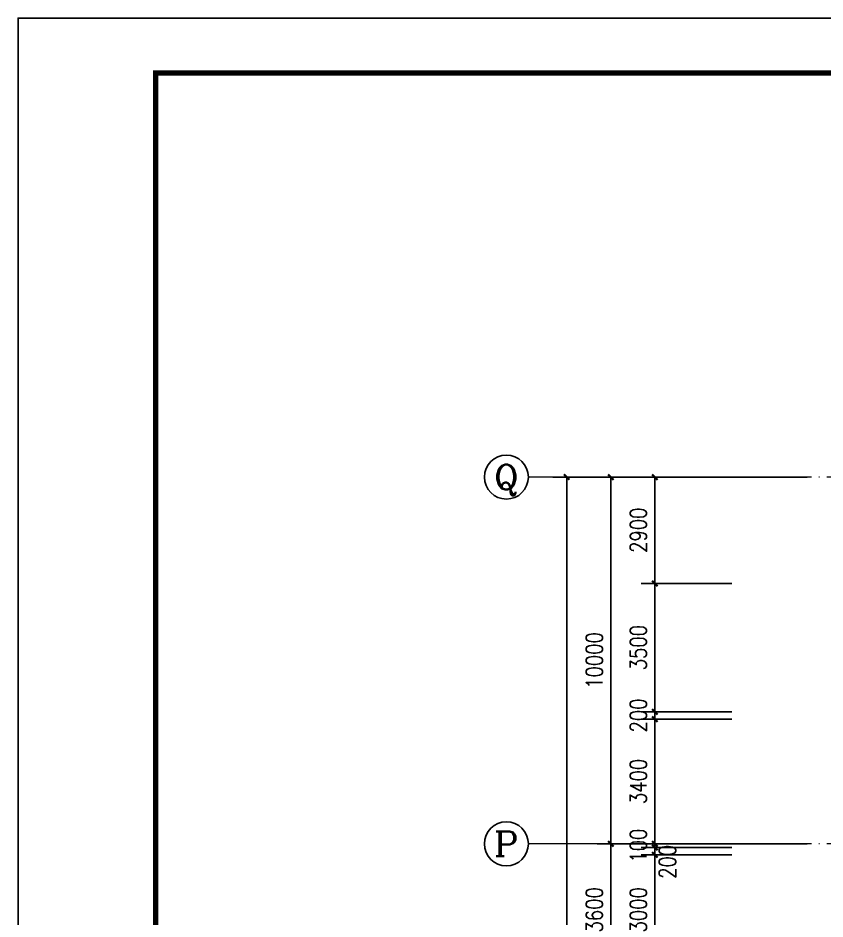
# Model space of a CAD drawing. Extents: x 1417642 to 3570900, y 124798 to 1191112.
# Drawn here: x 1417642 to 1439635, y 226385 to 250948 of the extents above; entities that cross this region are included whole.
import ezdxf
from ezdxf.enums import TextEntityAlignment as Align

# ---------------------------------------------------------------- set-up
doc = ezdxf.new("R2010")
doc.units = 0
doc.header["$LTSCALE"] = 1000
doc.header["$MEASUREMENT"] = 0
doc.linetypes.add('DOTE', pattern=[2.42, 2, -0.2, 0.02, -0.2])
doc.layers.get('0').update_dxf_attribs({"linetype": 'CONTINUOUS'})
doc.layers.get('Defpoints').update_dxf_attribs({"linetype": 'CONTINUOUS'})
for name, color, linetype in [('AXIS', 3, 'CONTINUOUS'), ('AXIS_TEXT', 7, 'CONTINUOUS'), ('DOTE', 1, 'DOTE'), ('PUB_DIM', 3, 'CONTINUOUS'), ('PUB_TITLE', 4, 'CONTINUOUS')]:
    doc.layers.add(name, color=color, linetype=linetype)
doc.styles.add('_TCH_AXIS', font='COMPLEX', dxfattribs={"bigfont": 'GBCBIG'})
doc.styles.add('DIM_FONT', font='SIMPLEX.shx', dxfattribs={"width": 0.8})
doc.dimstyles.new('DIMN150', dxfattribs={"dimscale": 1.5, "dimtxt": 300, "dimasz": 100, "dimexe": 250, "dimexo": 300, "dimgap": 150, "dimtad": 1, "dimdec": 0, "dimzin": 0, "dimdsep": 46, "dimtxsty": 'DIM_FONT', "dimblk": 'ARCHTICK', "dimcen": 0.09, "dimdle": 1.5, "dimclrt": 7, "dimazin": 2, "dimtfac": 1, "dimtdec": 0, "dimtix": 1, "dimtmove": 2, "dimatfit": 3, "dimldrblk": 'ARCHTICK', "dimfxl": 1, "dimtolj": 1, "dimtzin": 0, "dimarcsym": 0})

# ---------------------------------------------------------------- blocks, each defined once
blk = doc.blocks.new('_ArchTick')
at = {"color": 0, "linetype": 'ByBlock', "const_width": 0.4}
blk.add_lwpolyline([(-0.5, -0.5), (0.5, 0.5)], dxfattribs=at)
blk = doc.blocks.new('*D319')
at = {"layer": 'Defpoints', "color": 0}
for p in [(1432597, 238433), (1436104, 238433), (1436104, 139833)]:
    blk.add_point(p, dxfattribs=at)
at = {"layer": 'PUB_DIM', "color": 0, "lineweight": -2}
for p, q in [((1435654, 238433), (1432222, 238433)), ((1432597, 139830), (1432597, 238435)), ((1435654, 139833), (1432222, 139833))]:
    blk.add_line(p, q, dxfattribs=at)
at = {"layer": 'PUB_DIM', "color": 0, "lineweight": -2, "xscale": 150, "yscale": 150, "zscale": 150}
for p, rotation in [((1432597, 238433), 90), ((1432597, 139833), 270)]:
    blk.add_blockref('_ArchTick', p, dxfattribs=dict(at, rotation=rotation))
at = {"layer": 'PUB_DIM', "color": 7, "insert": (1432147, 189133), "char_height": 450, "attachment_point": 5, "rotation": 90, "style": 'DIM_FONT'}
blk.add_mtext('\\A1;98600', dxfattribs=at)
blk = doc.blocks.new('*D320')
at = {"layer": 'AXIS', "color": 0, "lineweight": -2}
for p, q in [((1439146, 238433), (1433422, 238433)), ((1433797, 228430), (1433797, 238435)), ((1439146, 228433), (1433422, 228433))]:
    blk.add_line(p, q, dxfattribs=at)
at = {"layer": 'Defpoints', "color": 0}
for p in [(1433797, 238433), (1439596, 238433), (1439596, 228433)]:
    blk.add_point(p, dxfattribs=at)
at = {"layer": 'AXIS', "color": 0, "lineweight": -2, "xscale": 150, "yscale": 150, "zscale": 150}
for p, rotation in [((1433797, 238433), 90), ((1433797, 228433), 270)]:
    blk.add_blockref('_ArchTick', p, dxfattribs=dict(at, rotation=rotation))
at = {"layer": 'AXIS', "color": 7, "insert": (1433347, 233433), "char_height": 450, "attachment_point": 5, "rotation": 90, "style": 'DIM_FONT'}
blk.add_mtext('\\A1;10000', dxfattribs=at)
blk = doc.blocks.new('*D321')
at = {"layer": 'AXIS', "color": 0, "lineweight": -2}
for p, q in [((1439146, 228433), (1433422, 228433)), ((1433797, 224830), (1433797, 228435)), ((1439146, 224833), (1433422, 224833))]:
    blk.add_line(p, q, dxfattribs=at)
at = {"layer": 'Defpoints', "color": 0}
for p in [(1433797, 228433), (1439596, 228433), (1439596, 224833)]:
    blk.add_point(p, dxfattribs=at)
at = {"layer": 'AXIS', "color": 0, "lineweight": -2, "xscale": 150, "yscale": 150, "zscale": 150}
for p, rotation in [((1433797, 228433), 90), ((1433797, 224833), 270)]:
    blk.add_blockref('_ArchTick', p, dxfattribs=dict(at, rotation=rotation))
at = {"layer": 'AXIS', "color": 7, "insert": (1433347, 226633), "char_height": 450, "attachment_point": 5, "rotation": 90, "style": 'DIM_FONT'}
blk.add_mtext('\\A1;3600', dxfattribs=at)
blk = doc.blocks.new('*D742')
at = {"layer": 'Defpoints', "color": 0}
for p in [(1434997, 238433), (1437546, 238433), (1437546, 235533)]:
    blk.add_point(p, dxfattribs=at)
at = {"layer": 'PUB_DIM', "color": 0, "lineweight": -2}
for p, q in [((1437096, 238433), (1434622, 238433)), ((1434997, 235530), (1434997, 238435)), ((1437096, 235533), (1434622, 235533))]:
    blk.add_line(p, q, dxfattribs=at)
at = {"layer": 'PUB_DIM', "color": 0, "lineweight": -2, "xscale": 150, "yscale": 150, "zscale": 150}
for p, rotation in [((1434997, 238433), 90), ((1434997, 235533), 270)]:
    blk.add_blockref('_ArchTick', p, dxfattribs=dict(at, rotation=rotation))
at = {"layer": 'PUB_DIM', "color": 7, "insert": (1434547, 236983), "char_height": 450, "attachment_point": 5, "rotation": 90, "style": 'DIM_FONT'}
blk.add_mtext('\\A1;2900', dxfattribs=at)
blk = doc.blocks.new('*D743')
at = {"layer": 'Defpoints', "color": 0}
for p in [(1434997, 235533), (1437546, 235533), (1437546, 232033)]:
    blk.add_point(p, dxfattribs=at)
at = {"layer": 'PUB_DIM', "color": 0, "lineweight": -2}
for p, q in [((1437096, 235533), (1434622, 235533)), ((1434997, 232030), (1434997, 235535)), ((1437096, 232033), (1434622, 232033))]:
    blk.add_line(p, q, dxfattribs=at)
at = {"layer": 'PUB_DIM', "color": 0, "lineweight": -2, "xscale": 150, "yscale": 150, "zscale": 150}
for p, rotation in [((1434997, 235533), 90), ((1434997, 232033), 270)]:
    blk.add_blockref('_ArchTick', p, dxfattribs=dict(at, rotation=rotation))
at = {"layer": 'PUB_DIM', "color": 7, "insert": (1434547, 233783), "char_height": 450, "attachment_point": 5, "rotation": 90, "style": 'DIM_FONT'}
blk.add_mtext('\\A1;3500', dxfattribs=at)
blk = doc.blocks.new('*D744')
at = {"layer": 'Defpoints', "color": 0}
for p in [(1434997, 232033), (1437546, 232033), (1437546, 231833)]:
    blk.add_point(p, dxfattribs=at)
at = {"layer": 'PUB_DIM', "color": 0, "lineweight": -2}
for p, q in [((1434997, 232033), (1434997, 232183)), ((1437096, 232033), (1434622, 232033)), ((1434997, 231833), (1434997, 232033)), ((1437096, 231833), (1434622, 231833)), ((1434997, 231833), (1434997, 231683))]:
    blk.add_line(p, q, dxfattribs=at)
at = {"layer": 'PUB_DIM', "color": 0, "lineweight": -2, "xscale": 150, "yscale": 150, "zscale": 150}
for p, rotation in [((1434997, 232033), 270), ((1434997, 231833), 90)]:
    blk.add_blockref('_ArchTick', p, dxfattribs=dict(at, rotation=rotation))
at = {"layer": 'PUB_DIM', "color": 7, "insert": (1434547, 231933), "char_height": 450, "attachment_point": 5, "rotation": 90, "style": 'DIM_FONT'}
blk.add_mtext('\\A1;200', dxfattribs=at)
blk = doc.blocks.new('*D745')
at = {"layer": 'Defpoints', "color": 0}
for p in [(1434997, 231833), (1437546, 231833), (1437546, 228433)]:
    blk.add_point(p, dxfattribs=at)
at = {"layer": 'PUB_DIM', "color": 0, "lineweight": -2}
for p, q in [((1437096, 231833), (1434622, 231833)), ((1434997, 228430), (1434997, 231835)), ((1437096, 228433), (1434622, 228433))]:
    blk.add_line(p, q, dxfattribs=at)
at = {"layer": 'PUB_DIM', "color": 0, "lineweight": -2, "xscale": 150, "yscale": 150, "zscale": 150}
for p, rotation in [((1434997, 231833), 90), ((1434997, 228433), 270)]:
    blk.add_blockref('_ArchTick', p, dxfattribs=dict(at, rotation=rotation))
at = {"layer": 'PUB_DIM', "color": 7, "insert": (1434547, 230133), "char_height": 450, "attachment_point": 5, "rotation": 90, "style": 'DIM_FONT'}
blk.add_mtext('\\A1;3400', dxfattribs=at)
blk = doc.blocks.new('*D746')
at = {"layer": 'Defpoints', "color": 0}
for p in [(1434997, 228433), (1437546, 228433), (1437546, 228333)]:
    blk.add_point(p, dxfattribs=at)
at = {"layer": 'PUB_DIM', "color": 0, "lineweight": -2}
for p, q in [((1434997, 228433), (1434997, 228583)), ((1437096, 228433), (1434622, 228433)), ((1437096, 228333), (1434622, 228333)), ((1434997, 228333), (1434997, 228433)), ((1434997, 228333), (1434997, 228183))]:
    blk.add_line(p, q, dxfattribs=at)
at = {"layer": 'PUB_DIM', "color": 0, "lineweight": -2, "xscale": 150, "yscale": 150, "zscale": 150}
for p, rotation in [((1434997, 228433), 270), ((1434997, 228333), 90)]:
    blk.add_blockref('_ArchTick', p, dxfattribs=dict(at, rotation=rotation))
at = {"layer": 'PUB_DIM', "color": 7, "insert": (1434547, 228383), "char_height": 450, "attachment_point": 5, "rotation": 90, "style": 'DIM_FONT'}
blk.add_mtext('\\A1;100', dxfattribs=at)
blk = doc.blocks.new('*D747')
at = {"layer": 'Defpoints', "color": 0}
for p in [(1434997, 228333), (1437546, 228333), (1437546, 228133)]:
    blk.add_point(p, dxfattribs=at)
at = {"layer": 'PUB_DIM', "color": 0, "lineweight": -2}
for p, q in [((1434997, 228333), (1434997, 228483)), ((1437096, 228333), (1434622, 228333)), ((1434997, 228133), (1434997, 228333)), ((1437096, 228133), (1434622, 228133)), ((1434997, 228133), (1434997, 227983))]:
    blk.add_line(p, q, dxfattribs=at)
at = {"layer": 'PUB_DIM', "color": 0, "lineweight": -2, "xscale": 150, "yscale": 150, "zscale": 150}
for p, rotation in [((1434997, 228333), 270), ((1434997, 228133), 90)]:
    blk.add_blockref('_ArchTick', p, dxfattribs=dict(at, rotation=rotation))
at = {"layer": 'PUB_DIM', "color": 7, "insert": (1435342, 227945), "char_height": 450, "attachment_point": 5, "rotation": 90, "style": 'DIM_FONT'}
blk.add_mtext('\\A1;200', dxfattribs=at)
blk = doc.blocks.new('*D748')
at = {"layer": 'Defpoints', "color": 0}
for p in [(1434997, 228133), (1437546, 228133), (1437546, 225133)]:
    blk.add_point(p, dxfattribs=at)
at = {"layer": 'PUB_DIM', "color": 0, "lineweight": -2}
for p, q in [((1437096, 228133), (1434622, 228133)), ((1434997, 225130), (1434997, 228135)), ((1437096, 225133), (1434622, 225133))]:
    blk.add_line(p, q, dxfattribs=at)
at = {"layer": 'PUB_DIM', "color": 0, "lineweight": -2, "xscale": 150, "yscale": 150, "zscale": 150}
for p, rotation in [((1434997, 228133), 90), ((1434997, 225133), 270)]:
    blk.add_blockref('_ArchTick', p, dxfattribs=dict(at, rotation=rotation))
at = {"layer": 'PUB_DIM', "color": 7, "insert": (1434547, 226633), "char_height": 450, "attachment_point": 5, "rotation": 90, "style": 'DIM_FONT'}
blk.add_mtext('\\A1;3000', dxfattribs=at)

msp = doc.modelspace()

# ---------------------------------------------------------------- linework, layer by layer
at = {"layer": 'AXIS', "lineweight": 0}
for p, q in [((1437400.2, 238432.7), (1431551.8, 238432.7)), ((1437400.2, 228432.7), (1431551.8, 228432.7))]:
    msp.add_line(p, q, dxfattribs=at)
at = {"layer": 'AXIS'}
for centre in [(1430951.8, 238432.7), (1430951.8, 228432.7)]:
    msp.add_circle(centre, 600, dxfattribs=at)
at = {"layer": 'DOTE', "lineweight": 0}
for points in [[(1596566.6, 238432.7), (1432076.7, 238432.7)], [(1596566.6, 228432.7), (1432076.7, 228432.7)]]:
    msp.add_lwpolyline(points, dxfattribs=at)
at = {"layer": 'PUB_TITLE'}
msp.add_lwpolyline([(1417642.3, 124798.4), (1618342.3, 124798.4), (1618342.3, 250948.4), (1417642.3, 250948.4)], close=True, dxfattribs=at)
at = {"layer": 'PUB_TITLE', "const_width": 150}
msp.add_lwpolyline([(1421392.3, 126298.4), (1616842.3, 126298.4), (1616842.3, 249448.4), (1421392.3, 249448.4)], close=True, dxfattribs=at)

# ---------------------------------------------------------------- texts
at = {"layer": 'AXIS_TEXT', "style": '_TCH_AXIS'}
for s, width, p, p2 in [('Q', 1.3125, (1430612.4, 238093.3), (1431291.2, 238093.3)), ('P', 1.235294, (1430612.4, 228093.3), (1431291.2, 228093.3))]:
    msp.add_text(s, height=678.8, dxfattribs=dict(at, width=width)).set_placement(p, p2, align=Align.FIT)

# ---------------------------------------------------------------- dimensions: what is measured, and where the dimension line sits
at = {"layer": 'AXIS'}
for p1, p2, picture, middle in [((1439595.6, 228432.7), (1439595.6, 238432.7), '*D320', (1433346.7, 233432.7)), ((1439595.6, 224832.7), (1439595.6, 228432.7), '*D321', (1433346.7, 226632.7))]:
    dim = msp.add_aligned_dim(p1=p1, p2=p2, distance=5799, dimstyle='DIMN150', dxfattribs=at)
    dim.commit()
    dim.dimension.update_dxf_attribs({"geometry": picture, "text_midpoint": middle})
at = {"layer": 'PUB_DIM'}
for p1, p2, distance, picture, middle in [((1436104, 139832.7), (1436104, 238432.7), 3507.3, '*D319', (1432146.7, 189132.7)), ((1437545.7, 235532.7), (1437545.7, 238432.7), 2549, '*D742', (1434546.7, 236982.7)), ((1437545.7, 232032.7), (1437545.7, 235532.7), 2549, '*D743', (1434546.7, 233782.7)), ((1437545.7, 231832.7), (1437545.7, 232032.7), 2549, '*D744', (1434546.7, 231932.7)), ((1437545.7, 228432.7), (1437545.7, 231832.7), 2549, '*D745', (1434546.7, 230132.7)), ((1437545.7, 228332.7), (1437545.7, 228432.7), 2549, '*D746', (1434546.7, 228382.7)), ((1437545.7, 225132.7), (1437545.7, 228132.7), 2549, '*D748', (1434546.7, 226632.7))]:
    dim = msp.add_aligned_dim(p1=p1, p2=p2, distance=distance, dimstyle='DIMN150', dxfattribs=at)
    dim.commit()
    dim.dimension.update_dxf_attribs({"geometry": picture, "text_midpoint": middle})
dim = msp.add_linear_dim(base=(1434996.7, 228332.7), p1=(1437545.7, 228132.7), p2=(1437545.7, 228332.7), angle=90, dimstyle='DIMN150', dxfattribs=at)
dim.commit()
dim.dimension.update_dxf_attribs({"geometry": '*D747', "text_midpoint": (1435342.2, 227944.6), "dimtype": 129})

doc.saveas('drawing.dxf')
